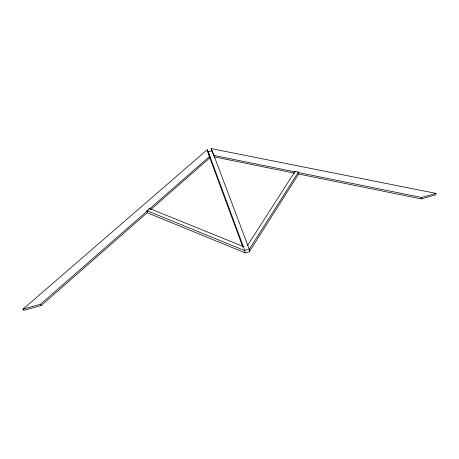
<?xml version="1.0" encoding="UTF-8"?>
<svg xmlns="http://www.w3.org/2000/svg" width="459" height="459" viewBox="0 0 459 459"><rect width="100%" height="100%" fill="white"/><g stroke="black" fill="none" stroke-linecap="round" stroke-linejoin="round"><path stroke-width="0.69" d="M421.213 198.913L421.546 197.468L436.05 193.4L435.677 194.857L421.213 198.913L298.252 173.95M249.461 251.509L298.373 174.403L298.373 172.108L294.988 171.436L247.481 245.599M249.243 249.352L298.373 172.108M244.991 252.766L147.591 212.901L146.955 210.721L149.462 208.484L243.218 246.506M147.408 212.517L41.224 305.516L23.748 310.416L22.95 309.2L40.478 304.283L148.274 210.05M149.353 209.109L209.717 156.335L207.256 149.697L22.95 309.2M150.644 209.683L209.935 157.753L209.717 156.335M249.214 249.082L249.489 251.779L245.02 253.035L244.722 250.344L249.214 249.082L212.115 150.713L208.174 151.757L208.438 153.455M211.834 151.24L211.151 148.584L436.05 193.4M213.722 155.406L295.166 171.89M297.977 172.458L421.546 197.468M213.934 156.823L294.735 173.232M146.955 210.721L244.75 250.614M40.478 304.283L41.224 305.516M211.151 148.584L213.492 154.786M208.174 151.757L244.722 250.344M207.726 151.78L209.935 157.753M209.109 155.928L242.794 247.011M207.256 149.697L207.479 151.114"/></g></svg>
